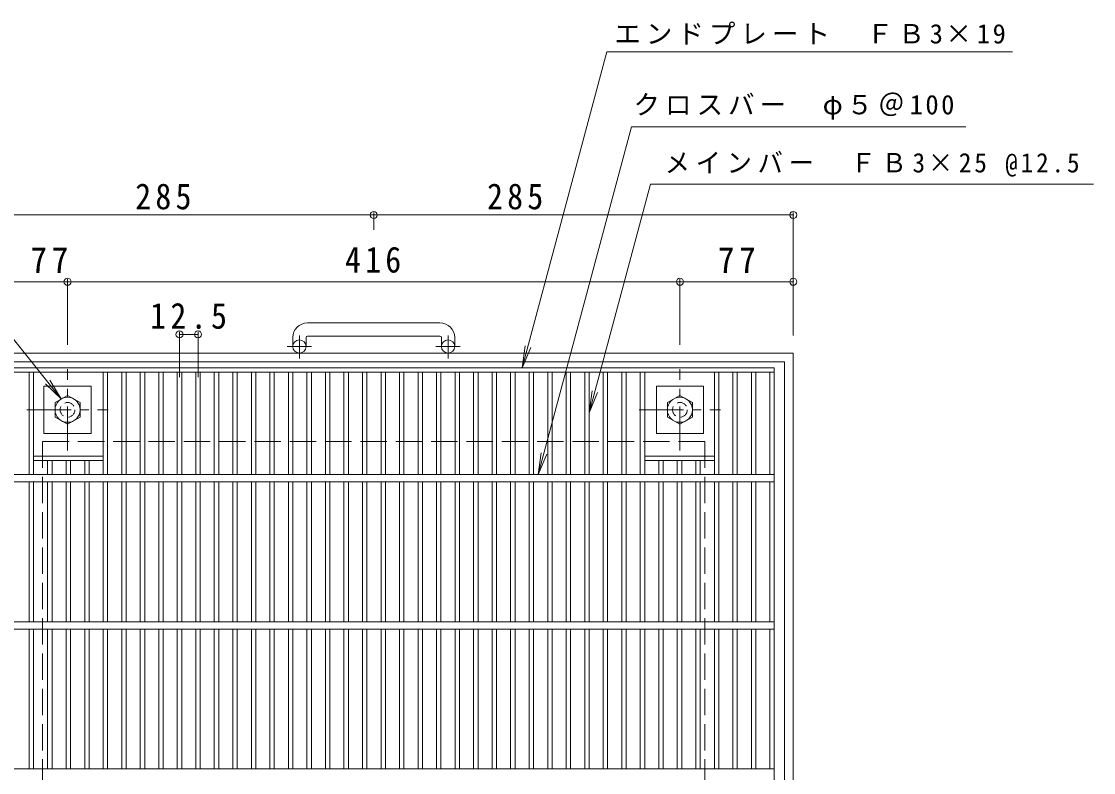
# Model space of a CAD drawing. Units: millimetres at full size, sheet at 1:6. Extents: x -893 to 974, y -826 to 721.
# Drawn here: x -524 to 205, y 211 to 721 of the extents above; entities that cross this region are included whole.
import ezdxf

# ---------------------------------------------------------------- set-up
doc = ezdxf.new("R2010")
doc.units = ezdxf.units.MM
doc.header["$LTSCALE"] = 6
doc.header["$PDMODE"] = 32
doc.header["$PDSIZE"] = 4.8
for name, pattern in [('CHAIN1', [8, 5, -1, 1, -1]), ('DASHED1', [1.8, 1.2, -0.6]), ('DASHED3', [4, 3, -1])]:
    doc.linetypes.add(name, pattern=pattern)
for name, color, linetype, lineweight in [('E-1', 2, 'Continuous', 9), ('E-2', 3, 'Continuous', 9), ('E-4', 7, 'Continuous', 9), ('E-5', 7, 'Continuous', 9), ('E-C', 7, 'Continuous', 9)]:
    doc.layers.add(name, color=color, linetype=linetype, lineweight=lineweight)
doc.styles.add('ＭＳ ゴシック', font='')
doc.styles.get('ＭＳ ゴシック').set_extended_font_data('MS Gothic')

msp = doc.modelspace()

# ---------------------------------------------------------------- linework, layer by layer
at = {"layer": 'E-1'}
for p, q in [((-239.231, 516.546), (-329.231, 516.546)), ((-339.231, 506.546), (-339.231, 500.446)), ((-330.231, 506.546), (-330.231, 500.446)), ((-329.231, 507.546), (-239.231, 507.546)), ((-238.231, 506.546), (-238.231, 500.446)), ((-229.231, 506.546), (-229.231, 500.446)), ((0.77, 495.946), (-569.231, 495.946)), ((0.77, 495.946), (0.77, -74.054)), ((-5.23, 489.946), (-563.231, 489.946)), ((-5.23, 489.946), (-5.23, -68.054)), ((-476.231, 473.446), (-476.231, 441.446)), ((-60.231, 473.446), (-60.231, 441.446)), ((-476.231, 441.446), (-508.231, 441.446)), ((-60.231, 441.446), (-92.231, 441.446))]:
    msp.add_line(p, q, dxfattribs=at)
at = {"layer": 'E-1', "linetype": 'CHAIN1'}
for p, q in [((-334.731, 492.339), (-334.731, 507.936)), ((-233.73, 492.339), (-233.73, 507.936)), ((-326.568, 500.446), (-342.975, 500.446)), ((-225.568, 500.446), (-241.975, 500.446)), ((-492.231, 429.809), (-492.231, 485.083)), ((-76.231, 429.809), (-76.231, 485.083)), ((-519.867, 457.446), (-464.594, 457.446)), ((-103.867, 457.446), (-48.594, 457.446))]:
    msp.add_line(p, q, dxfattribs=at)
at = {"layer": 'E-1', "linetype": 'DASHED3'}
for p, q in [((-509.231, -14.054), (-509.231, 435.946)), ((-59.23, 435.946), (-509.231, 435.946)), ((-59.23, 435.946), (-59.23, -14.054))]:
    msp.add_line(p, q, dxfattribs=at)
at = {"layer": 'E-1'}
for points in [[(-508.231, 441.446), (-508.231, 473.446), (-476.231, 473.446)], [(-92.231, 441.446), (-92.231, 473.446), (-60.231, 473.446)]]:
    msp.add_lwpolyline(points, dxfattribs=at)
for points in [[(-483.731, 452.538), (-483.731, 462.353), (-492.231, 467.261), (-500.731, 462.353), (-500.731, 452.538), (-492.231, 447.631)], [(-67.731, 452.538), (-67.731, 462.353), (-76.231, 467.261), (-84.731, 462.353), (-84.731, 452.538), (-76.231, 447.631)]]:
    msp.add_lwpolyline(points, close=True, dxfattribs=at)
for centre, radius in [((-334.731, 500.446), 4.5), ((-233.731, 500.446), 4.5), ((-492.231, 457.446), 8.5), ((-76.231, 457.446), 8.5)]:
    msp.add_circle(centre, radius, dxfattribs=at)
at = {"layer": 'E-1', "linetype": 'DASHED1'}
for centre in [(-492.231, 457.446), (-76.231, 457.446)]:
    msp.add_circle(centre, 5, dxfattribs=at)
at = {"layer": 'E-1'}
for centre, radius, start, end in [((-329.231, 506.546), 10, 90, 180), ((-239.231, 506.546), 10, 0, 90), ((-329.231, 506.546), 1, 90, 180), ((-239.231, 506.546), 1, 0, 90)]:
    msp.add_arc(centre, radius, start, end, dxfattribs=at)
at = {"layer": 'E-2'}
for p, q in [((-556.231, 485.946), (-12.231, 485.946)), ((-556.231, 482.947), (-12.231, 482.947)), ((-518.311, 413.446), (-518.311, 482.946)), ((-515.311, 413.446), (-515.311, 482.946)), ((-467.99, 413.446), (-467.99, 482.946)), ((-464.99, 413.446), (-464.99, 482.946)), ((-455.41, 413.446), (-455.41, 482.946)), ((-452.41, 413.446), (-452.41, 482.946)), ((-442.831, 413.446), (-442.831, 482.946)), ((-439.83, 413.446), (-439.83, 482.946)), ((-430.251, 413.446), (-430.251, 482.946)), ((-427.25, 413.446), (-427.25, 482.946)), ((-417.671, 413.446), (-417.671, 482.946)), ((-414.671, 413.446), (-414.671, 482.946)), ((-405.091, 413.446), (-405.091, 482.946)), ((-402.09, 413.446), (-402.09, 482.946)), ((-392.511, 413.446), (-392.511, 482.946)), ((-389.51, 413.446), (-389.51, 482.946)), ((-379.931, 413.446), (-379.931, 482.946)), ((-376.93, 413.446), (-376.93, 482.946)), ((-367.35, 413.446), (-367.35, 482.946)), ((-364.35, 413.446), (-364.35, 482.946)), ((-354.77, 413.446), (-354.77, 482.946)), ((-351.77, 413.446), (-351.77, 482.946)), ((-342.19, 413.446), (-342.19, 482.946)), ((-339.191, 413.446), (-339.191, 482.946)), ((-329.61, 413.446), (-329.61, 482.946)), ((-326.611, 413.446), (-326.611, 482.946)), ((-317.03, 413.446), (-317.03, 482.946)), ((-314.031, 413.446), (-314.031, 482.946)), ((-304.45, 413.446), (-304.45, 482.946)), ((-301.451, 413.446), (-301.451, 482.946)), ((-291.87, 413.446), (-291.87, 482.946)), ((-288.871, 413.446), (-288.871, 482.946)), ((-279.29, 413.446), (-279.29, 482.946)), ((-276.291, 413.446), (-276.291, 482.946)), ((-266.71, 413.446), (-266.71, 482.946)), ((-263.71, 413.446), (-263.71, 482.946)), ((-254.13, 413.446), (-254.13, 482.946)), ((-251.13, 413.446), (-251.13, 482.946)), ((-241.551, 413.446), (-241.551, 482.946)), ((-238.55, 413.446), (-238.55, 482.946)), ((-228.971, 413.446), (-228.971, 482.946)), ((-225.97, 413.446), (-225.97, 482.946)), ((-216.391, 413.446), (-216.391, 482.946)), ((-213.39, 413.446), (-213.39, 482.946)), ((-203.811, 413.446), (-203.811, 482.946)), ((-200.81, 413.446), (-200.81, 482.946)), ((-191.231, 413.446), (-191.231, 482.946)), ((-188.23, 413.446), (-188.23, 482.946)), ((-178.651, 413.446), (-178.651, 482.946)), ((-175.65, 413.446), (-175.65, 482.946)), ((-166.07, 413.446), (-166.07, 482.946)), ((-163.07, 413.446), (-163.07, 482.946)), ((-153.49, 413.446), (-153.49, 482.946)), ((-150.49, 413.446), (-150.49, 482.946)), ((-140.91, 413.446), (-140.91, 482.946)), ((-137.91, 413.446), (-137.91, 482.946)), ((-128.33, 413.446), (-128.33, 482.946)), ((-125.33, 413.446), (-125.33, 482.946)), ((-115.75, 413.446), (-115.75, 482.946)), ((-112.75, 413.446), (-112.75, 482.946)), ((-103.17, 413.446), (-103.17, 482.946)), ((-100.17, 413.446), (-100.17, 482.946)), ((-52.85, 413.446), (-52.85, 482.946)), ((-49.85, 413.446), (-49.85, 482.946)), ((-40.27, 413.446), (-40.27, 482.946)), ((-37.27, 413.446), (-37.27, 482.946)), ((-27.69, 413.446), (-27.69, 482.946)), ((-24.69, 413.446), (-24.69, 482.946)), ((-15.231, 413.446), (-15.231, 482.946)), ((-12.231, 485.946), (-12.231, -64.054)), ((-515.311, 425.946), (-467.99, 425.946)), ((-515.311, 422.946), (-467.99, 422.946)), ((-505.73, 413.446), (-505.73, 422.946)), ((-502.731, 413.446), (-502.731, 422.946)), ((-493.15, 413.446), (-493.15, 422.946)), ((-490.151, 413.446), (-490.151, 422.946)), ((-480.571, 413.446), (-480.571, 422.946)), ((-477.571, 413.446), (-477.571, 422.946)), ((-100.17, 425.946), (-52.85, 425.946)), ((-100.17, 422.946), (-52.85, 422.946)), ((-90.59, 413.446), (-90.59, 422.946)), ((-87.591, 413.446), (-87.591, 422.946)), ((-78.01, 413.446), (-78.01, 422.946)), ((-75.01, 413.446), (-75.01, 422.946)), ((-65.43, 413.446), (-65.43, 422.946)), ((-62.43, 413.446), (-62.43, 422.946)), ((-556.231, 413.446), (-12.231, 413.446)), ((-556.231, 408.446), (-12.231, 408.446)), ((-518.311, 313.446), (-518.311, 408.446)), ((-515.311, 313.446), (-515.311, 408.446)), ((-505.73, 313.446), (-505.73, 408.446)), ((-502.731, 313.446), (-502.731, 408.446)), ((-493.15, 313.446), (-493.15, 408.446)), ((-490.151, 313.446), (-490.151, 408.446)), ((-480.571, 313.446), (-480.571, 408.446)), ((-477.571, 313.446), (-477.571, 408.446)), ((-467.99, 313.446), (-467.99, 408.446)), ((-464.99, 313.446), (-464.99, 408.446)), ((-455.41, 313.446), (-455.41, 408.446)), ((-452.41, 313.446), (-452.41, 408.446)), ((-442.831, 313.446), (-442.831, 408.446)), ((-439.83, 313.446), (-439.83, 408.446)), ((-430.251, 313.446), (-430.251, 408.446)), ((-427.25, 313.446), (-427.25, 408.446)), ((-417.671, 313.446), (-417.671, 408.446)), ((-414.671, 313.446), (-414.671, 408.446)), ((-405.091, 313.446), (-405.091, 408.446)), ((-402.09, 313.446), (-402.09, 408.446)), ((-392.511, 313.446), (-392.511, 408.446)), ((-389.51, 313.446), (-389.51, 408.446)), ((-379.931, 313.446), (-379.931, 408.446)), ((-376.93, 313.446), (-376.93, 408.446)), ((-367.35, 313.446), (-367.35, 408.446)), ((-364.35, 313.446), (-364.35, 408.446)), ((-354.77, 313.446), (-354.77, 408.446)), ((-351.77, 313.446), (-351.77, 408.446)), ((-342.19, 313.446), (-342.19, 408.446)), ((-339.191, 313.446), (-339.191, 408.446)), ((-329.61, 313.446), (-329.61, 408.446)), ((-326.611, 313.446), (-326.611, 408.446)), ((-317.03, 313.446), (-317.03, 408.446)), ((-314.031, 313.446), (-314.031, 408.446)), ((-304.45, 313.446), (-304.45, 408.446)), ((-301.451, 313.446), (-301.451, 408.446)), ((-291.87, 313.446), (-291.87, 408.446)), ((-288.871, 313.446), (-288.871, 408.446)), ((-279.29, 313.446), (-279.29, 408.446)), ((-276.291, 313.446), (-276.291, 408.446)), ((-266.71, 313.446), (-266.71, 408.446)), ((-263.71, 313.446), (-263.71, 408.446)), ((-254.13, 313.446), (-254.13, 408.446)), ((-251.13, 313.446), (-251.13, 408.446)), ((-241.551, 313.446), (-241.551, 408.446)), ((-238.55, 313.446), (-238.55, 408.446)), ((-228.971, 313.446), (-228.971, 408.446)), ((-225.97, 313.446), (-225.97, 408.446)), ((-216.391, 313.446), (-216.391, 408.446)), ((-213.39, 313.446), (-213.39, 408.446)), ((-203.811, 313.446), (-203.811, 408.446)), ((-200.81, 313.446), (-200.81, 408.446)), ((-191.231, 313.446), (-191.231, 408.446)), ((-188.23, 313.446), (-188.23, 408.446)), ((-178.651, 313.446), (-178.651, 408.446)), ((-175.65, 313.446), (-175.65, 408.446)), ((-166.07, 313.446), (-166.07, 408.446)), ((-163.07, 313.446), (-163.07, 408.446)), ((-153.49, 313.446), (-153.49, 408.446)), ((-150.49, 313.446), (-150.49, 408.446)), ((-140.91, 313.446), (-140.91, 408.446)), ((-137.91, 313.446), (-137.91, 408.446)), ((-128.33, 313.446), (-128.33, 408.446)), ((-125.33, 313.446), (-125.33, 408.446)), ((-115.75, 313.446), (-115.75, 408.446)), ((-112.75, 313.446), (-112.75, 408.446)), ((-103.17, 313.446), (-103.17, 408.446)), ((-100.17, 313.446), (-100.17, 408.446)), ((-90.59, 313.446), (-90.59, 408.446)), ((-87.591, 313.446), (-87.591, 408.446)), ((-78.01, 313.446), (-78.01, 408.446)), ((-75.01, 313.446), (-75.01, 408.446)), ((-65.43, 313.446), (-65.43, 408.446)), ((-62.43, 313.446), (-62.43, 408.446)), ((-52.85, 313.446), (-52.85, 408.446)), ((-49.85, 313.446), (-49.85, 408.446)), ((-40.27, 313.446), (-40.27, 408.446)), ((-37.27, 313.446), (-37.27, 408.446)), ((-27.69, 313.446), (-27.69, 408.446)), ((-24.69, 313.446), (-24.69, 408.446)), ((-15.231, 313.446), (-15.231, 408.446)), ((-556.231, 313.445), (-12.231, 313.445)), ((-556.231, 308.446), (-12.231, 308.446)), ((-518.311, 213.446), (-518.311, 308.446)), ((-515.311, 213.446), (-515.311, 308.446)), ((-505.73, 213.446), (-505.73, 308.446)), ((-502.731, 213.446), (-502.731, 308.446)), ((-493.15, 213.446), (-493.15, 308.446)), ((-490.151, 213.446), (-490.151, 308.446)), ((-480.571, 213.446), (-480.571, 308.446)), ((-477.571, 213.446), (-477.571, 308.446)), ((-467.99, 213.446), (-467.99, 308.446)), ((-464.99, 213.446), (-464.99, 308.446)), ((-455.41, 213.446), (-455.41, 308.446)), ((-452.41, 213.446), (-452.41, 308.446)), ((-442.831, 213.446), (-442.831, 308.446)), ((-439.83, 213.446), (-439.83, 308.446)), ((-430.251, 213.446), (-430.251, 308.446)), ((-427.25, 213.446), (-427.25, 308.446)), ((-417.671, 213.446), (-417.671, 308.446)), ((-414.671, 213.446), (-414.671, 308.446)), ((-405.091, 213.446), (-405.091, 308.446)), ((-402.09, 213.446), (-402.09, 308.446)), ((-392.511, 213.446), (-392.511, 308.446)), ((-389.51, 213.446), (-389.51, 308.446)), ((-379.931, 213.446), (-379.931, 308.446)), ((-376.93, 213.446), (-376.93, 308.446)), ((-367.35, 213.446), (-367.35, 308.446)), ((-364.35, 213.446), (-364.35, 308.446)), ((-354.77, 213.446), (-354.77, 308.446)), ((-351.77, 213.446), (-351.77, 308.446)), ((-342.19, 213.446), (-342.19, 308.446)), ((-339.191, 213.446), (-339.191, 308.446)), ((-329.61, 213.446), (-329.61, 308.446)), ((-326.611, 213.446), (-326.611, 308.446)), ((-317.03, 213.446), (-317.03, 308.446)), ((-314.031, 213.446), (-314.031, 308.446)), ((-304.45, 213.446), (-304.45, 308.446)), ((-301.451, 213.446), (-301.451, 308.446)), ((-291.87, 213.446), (-291.87, 308.446)), ((-288.871, 213.446), (-288.871, 308.446)), ((-279.29, 213.446), (-279.29, 308.446)), ((-276.291, 213.446), (-276.291, 308.446)), ((-266.71, 213.446), (-266.71, 308.446)), ((-263.71, 213.446), (-263.71, 308.446)), ((-254.13, 213.446), (-254.13, 308.446)), ((-251.13, 213.446), (-251.13, 308.446)), ((-241.551, 213.446), (-241.551, 308.446)), ((-238.55, 213.446), (-238.55, 308.446)), ((-228.971, 213.446), (-228.971, 308.446)), ((-225.97, 213.446), (-225.97, 308.446)), ((-216.391, 213.446), (-216.391, 308.446)), ((-213.39, 213.446), (-213.39, 308.446)), ((-203.811, 213.446), (-203.811, 308.446)), ((-200.81, 213.446), (-200.81, 308.446)), ((-191.231, 213.446), (-191.231, 308.446)), ((-188.23, 213.446), (-188.23, 308.446)), ((-178.651, 213.446), (-178.651, 308.446)), ((-175.65, 213.446), (-175.65, 308.446)), ((-166.07, 213.446), (-166.07, 308.446)), ((-163.07, 213.446), (-163.07, 308.446)), ((-153.49, 213.446), (-153.49, 308.446)), ((-150.49, 213.446), (-150.49, 308.446)), ((-140.91, 213.446), (-140.91, 308.446)), ((-137.91, 213.446), (-137.91, 308.446)), ((-128.33, 213.446), (-128.33, 308.446)), ((-125.33, 213.446), (-125.33, 308.446)), ((-115.75, 213.446), (-115.75, 308.446)), ((-112.75, 213.446), (-112.75, 308.446)), ((-103.17, 213.446), (-103.17, 308.446)), ((-100.17, 213.446), (-100.17, 308.446)), ((-90.59, 213.446), (-90.59, 308.446)), ((-87.591, 213.446), (-87.591, 308.446)), ((-78.01, 213.446), (-78.01, 308.446)), ((-75.01, 213.446), (-75.01, 308.446)), ((-65.43, 213.446), (-65.43, 308.446)), ((-62.43, 213.446), (-62.43, 308.446)), ((-52.85, 213.446), (-52.85, 308.446)), ((-49.85, 213.446), (-49.85, 308.446)), ((-40.27, 213.446), (-40.27, 308.446)), ((-37.27, 213.446), (-37.27, 308.446)), ((-27.69, 213.446), (-27.69, 308.446)), ((-24.69, 213.446), (-24.69, 308.446)), ((-15.231, 213.446), (-15.231, 308.446)), ((-556.231, 213.446), (-12.231, 213.446))]:
    msp.add_line(p, q, dxfattribs=at)
at = {"layer": 'E-4'}
for p, q in [((-284.231, 591.648), (-284.231, 579.811)), ((0.77, 591.648), (0.77, 507.946)), ((-569.231, 589.848), (-284.231, 589.848)), ((-284.231, 589.848), (0.77, 589.848)), ((-416.171, 510.497), (-416.171, 479.564)), ((-403.59, 510.497), (-403.59, 479.564)), ((-416.171, 508.697), (-403.59, 508.697))]:
    msp.add_line(p, q, dxfattribs=at)
for p in [(-284.231, 589.848), (0.77, 589.848), (-416.171, 508.697), (-403.59, 508.697)]:
    msp.add_point(p, dxfattribs=at)
at = {"layer": 'E-5'}
for p, q in [((-183.352, 485.946), (-125.825, 700.637)), ((-125.825, 700.637), (149.762, 700.637)), ((-172.467, 413.445), (-109.176, 649.647)), ((117.887, 649.647), (-109.176, 649.647)), ((-137.91, 455.428), (-96.26, 610.87)), ((204.754, 610.87), (-96.26, 610.87)), ((-183.352, 485.946), (-181.394, 500.818)), ((-183.352, 485.946), (-177.611, 499.804)), ((-496.481, 464.807), (-507.299, 475.199)), ((-496.481, 464.807), (-504.24, 477.644)), ((-137.91, 455.428), (-135.952, 470.299)), ((-137.91, 455.428), (-132.17, 469.286)), ((-172.467, 413.445), (-170.509, 428.317)), ((-172.467, 413.445), (-166.726, 427.304))]:
    msp.add_line(p, q, dxfattribs=at)
msp.add_lwpolyline([(-496.481, 464.807), (-581.197, 570.737), (-893.197, 570.737)], dxfattribs=at)
at = {"layer": 'E-C'}
for p, q in [((-492.231, 546.246), (-492.231, 501.583)), ((-76.231, 546.246), (-76.231, 501.583)), ((0.77, 546.246), (0.77, 512.446)), ((-569.231, 544.446), (-492.231, 544.446)), ((-492.231, 544.446), (-76.231, 544.446)), ((-76.231, 544.446), (0.77, 544.446))]:
    msp.add_line(p, q, dxfattribs=at)
for p in [(-492.231, 544.446), (-76.231, 544.446), (0.77, 544.446)]:
    msp.add_point(p, dxfattribs=at)

# ---------------------------------------------------------------- texts
at = {"layer": 'E-4', "color": 2, "char_height": 17.6, "attachment_point": 7, "style": 'ＭＳ ゴシック'}
for s, insert in [('\\T1.27;\\W0.9;285', (-446.231, 593.448)), ('\\T1.27;\\W0.9;285', (-207.252, 593.448)), ('\\T1.28;\\W0.9;12.5', (-436.13, 512.297))]:
    msp.add_mtext(s, dxfattribs=dict(at, insert=insert))
at = {"layer": 'E-5', "char_height": 13.2, "attachment_point": 7, "style": 'ＭＳ ゴシック'}
for s, insert in [('\\T1.19;エンドプレート\u3000ＦＢ3×19', (-120.825, 705.637)), ('\\T1.19;クロスバー\u3000φ５＠100', (-107.801, 654.647)), ('\\T1.23;\\W0.95;メインバー\u3000ＦＢ3×25\\~@12.5', (-86.536, 615.87))]:
    msp.add_mtext(s, dxfattribs=dict(at, insert=insert))
at = {"layer": 'E-C', "color": 2, "char_height": 17.6, "attachment_point": 7, "style": 'ＭＳ ゴシック'}
for s, insert in [('\\T1.27;\\W0.9;416', (-303.731, 550.446)), ('\\T1.27;\\W0.95;77', (-517.481, 550.446)), ('\\T1.27;\\W0.95;77', (-50.48, 550.446))]:
    msp.add_mtext(s, dxfattribs=dict(at, insert=insert))

doc.saveas('drawing.dxf')
